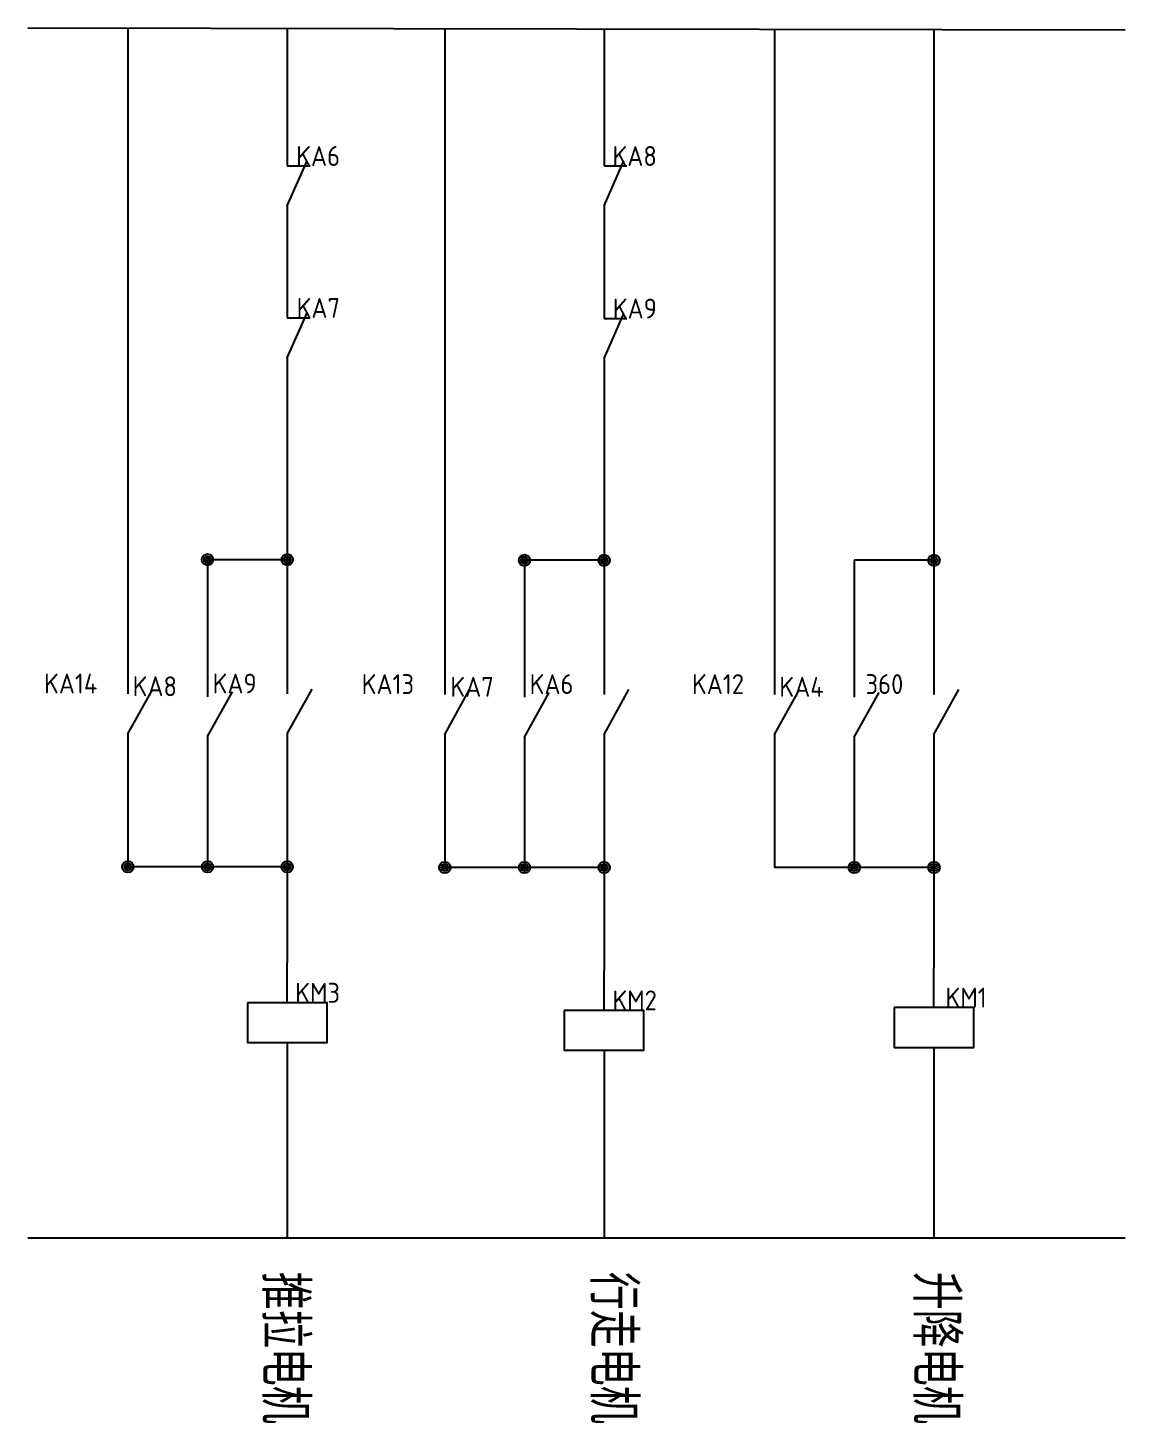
# Model space of a CAD drawing. Header units: millimetres. Extents: x -405 to 4399, y -1432 to 2273.
# Drawn here: x 3585.3 to 3791.9, y 1142.9 to 1405.7 of the extents above; entities that cross this region are included whole.
import ezdxf
from ezdxf.enums import TextEntityAlignment as Align

# ---------------------------------------------------------------- set-up
doc = ezdxf.new("R2010")
doc.units = ezdxf.units.MM
doc.layers.get('0').update_dxf_attribs({"lineweight": 25})
for name, color, linetype in [('SYMS', 7, 'Continuous'), ('TAGS', 51, 'Continuous'), ('YEL_14_THHN', 2, 'Continuous')]:
    doc.layers.add(name, color=color, linetype=linetype)
doc.layers.add('剖面线、重合断面轮廓线、表示平面的对角线、范围线及分界线、断裂处边界线', color=4, linetype='Continuous', lineweight=25)
doc.styles.add('WD_IEC', font='ISOCP2.shx', dxfattribs={"width": 0.9, "height": 4, "bigfont": 'gbcbig.shx'})
doc.styles.add('字母', font='complex.shx', dxfattribs={"width": 0.7})

# ---------------------------------------------------------------- blocks, each defined once
blk = doc.blocks.new('WDDOT')
for radius in [0.72, 0.449, 0.223]:
    blk.add_circle((0, 0), radius)
blk = doc.blocks.new('HSS21')
for p, q in [((-7.5, 0), (-2.5, 0)), ((2.5, 0), (-3.12, -3.12)), ((2.5, 0), (7.5, 0))]:
    blk.add_line(p, q)
at = {"style": 'WD_IEC'}
for tag, p in [('INST', (-2.5, 13.62)), ('LOC', (-2.5, 10.12)), ('TAG2', (-2.56, 1.34)), ('DESC1', (-2.5, -10)), ('DESC2', (-2.5, -13.5)), ('DESC3', (-2.5, -17))]:
    blk.add_attdef(tag, text='', height=2.5, dxfattribs=at).set_placement(p, align=Align.RIGHT)
for tag, p, height, flags in [('TERM01', (-7.5, 1), 2, 8), ('X4TERM01', (-7.5, 0), 0.32, 1), ('X1TERM02', (7.5, 0), 0.32, 1), ('X2LINK', (0, -0.5), 0.32, 1), ('X8LINK', (0, -2), 0.32, 1), ('CONTACT', (6.5, -2.25), 1, 1), ('FAMILY', (6.5, -3.75), 1, 1), ('COMMON', (7.75, -3.5), 1, 1)]:
    blk.add_attdef(tag, p, '', height=height, dxfattribs=dict(at, flags=flags))
at = {"style": 'WD_IEC', "flags": 8}
for tag, height, p in [('TERM02', 2, (7.5, 1)), ('XREF', 2.5, (-2.5, -6.25))]:
    blk.add_attdef(tag, text='', height=height, dxfattribs=at).set_placement(p, align=Align.RIGHT)
at = {"lineweight": 15, "style": 'WD_IEC'}
blk.add_attdef('STATE', (2.5, -6.35), '', height=2.5, dxfattribs=at)
blk = doc.blocks.new('HSS22')
for p, q in [((2.5, 0), (-3.125, 2.5)), ((-2.5, 0), (-2.5, 2.8678)), ((-7.5, 0), (-2.5, 0)), ((2.5, 0), (7.5, 0))]:
    blk.add_line(p, q)
at = {"style": 'WD_IEC'}
for tag, p in [('INST', (-2.5, 13.625)), ('LOC', (-2.5, 10.125)), ('TAG2', (-2.5, 6.625)), ('DESC1', (-2.5, -10)), ('DESC2', (-2.5, -13.5)), ('DESC3', (-2.5, -17))]:
    blk.add_attdef(tag, text='', height=2.5, dxfattribs=at).set_placement(p, align=Align.RIGHT)
for tag, p, height, flags in [('TERM01', (-7.5, 1), 2, 8), ('X2LINK', (0, 2), 0.32, 1), ('X4TERM01', (-7.5, 0), 0.32, 1), ('X8LINK', (0, 0.1796), 0.32, 1), ('X1TERM02', (7.5, 0), 0.32, 1), ('CONTACT', (6.5, -2.25), 1, 1), ('FAMILY', (6.5, -3.75), 1, 1), ('COMMON', (7.75, -3.5), 1, 1)]:
    blk.add_attdef(tag, p, '', height=height, dxfattribs=dict(at, flags=flags))
at = {"style": 'WD_IEC', "flags": 8}
for tag, height, p in [('TERM02', 2, (7.5, 1)), ('XREF', 2.5, (-2.5, -6.25))]:
    blk.add_attdef(tag, text='', height=height, dxfattribs=at).set_placement(p, align=Align.RIGHT)
at = {"lineweight": 15, "style": 'WD_IEC'}
blk.add_attdef('STATE', (2.5, -6.35), '', height=2.5, dxfattribs=at)
blk = doc.blocks.new('HCR1')
for p, q in [((-2.5, 0), (-7.5, 0)), ((2.5, 0), (7.5, 0))]:
    blk.add_line(p, q)
blk.add_lwpolyline([(-2.5, -5), (2.5, -5), (2.5, 5), (-2.5, 5)], close=True)
at = {"style": 'WD_IEC'}
for tag, p in [('INST', (-2.5, 13.62)), ('LOC', (-2.5, 10.12)), ('TAG1', (-2.5, 6.62)), ('DESC1', (-2.5, -10)), ('DESC2', (-2.5, -13.5)), ('DESC3', (-2.5, -17))]:
    blk.add_attdef(tag, text='', height=2.5, dxfattribs=at).set_placement(p, align=Align.RIGHT)
for tag, p, height, flags in [('MFG', (4.92, 12.12), 1.5, 9), ('CAT', (4.92, 9.62), 1.5, 9), ('X2LINK', (0, 5), 0.32, 1), ('TERM01', (-7.5, 1), 2, 8), ('X4TERM01', (-7.5, 0), 0.32, 1), ('X1TERM02', (7.5, 0), 0.32, 1), ('ASSYCODE', (3.5, -1.5), 1, 1), ('FAMILY', (3.5, -3), 1, 1), ('CATDESC', (3.5, -4.5), 1, 1), ('X8LINK', (0, -5), 0.32, 1)]:
    blk.add_attdef(tag, p, '', height=height, dxfattribs=dict(at, flags=flags))
at = {"style": 'WD_IEC', "flags": 8}
blk.add_attdef('TERM02', text='', height=2, dxfattribs=at).set_placement((7.5, 1), align=Align.RIGHT)
at = {"lineweight": 15, "style": 'WD_IEC'}
for tag, p in [('NO', (26.25, 0)), ('NC', (26.25, -4))]:
    blk.add_attdef(tag, text='', height=2.5, dxfattribs=at).set_placement(p, align=Align.RIGHT)
for tag, p in [('XREFNO', (27.75, 0)), ('XREFNC', (27.75, -4))]:
    blk.add_attdef(tag, p, '', height=2.5, dxfattribs=at)

msp = doc.modelspace()

# ---------------------------------------------------------------- linework, layer by layer
at = {"layer": 'YEL_14_THHN'}
for p, q in [((3585.32, 1405.66), (3791.92, 1405.28)), ((3604.15, 1405.63), (3604.15, 1287.74)), ((3634.15, 1405.57), (3634.15, 1387.17)), ((3663.81, 1405.52), (3663.81, 1287.63)), ((3693.81, 1405.46), (3693.81, 1387.17)), ((3725.93, 1405.4), (3725.93, 1287.63)), ((3755.93, 1405.35), (3755.93, 1287.63)), ((3634.15, 1364.67), (3634.15, 1358.55)), ((3693.81, 1364.67), (3693.81, 1358.44)), ((3634.15, 1336.05), (3634.15, 1287.74)), ((3693.81, 1335.94), (3693.81, 1287.63)), ((3619.15, 1305.52), (3619.15, 1287.22)), ((3634.15, 1305.52), (3619.15, 1305.52)), ((3678.81, 1305.41), (3678.81, 1287.11)), ((3693.81, 1305.41), (3678.81, 1305.41)), ((3740.93, 1305.41), (3740.93, 1287.11)), ((3755.93, 1305.41), (3740.93, 1305.41)), ((3604.15, 1265.24), (3604.15, 1247.68)), ((3619.15, 1264.72), (3619.15, 1247.68)), ((3634.15, 1265.24), (3634.15, 1229.58)), ((3663.81, 1265.13), (3663.81, 1247.56)), ((3678.81, 1264.61), (3678.81, 1247.56)), ((3693.81, 1265.13), (3693.81, 1228.16)), ((3725.93, 1265.13), (3725.93, 1247.56)), ((3740.93, 1264.61), (3740.93, 1247.56)), ((3755.93, 1265.13), (3755.93, 1228.68)), ((3619.15, 1247.68), (3604.15, 1247.68)), ((3634.15, 1247.68), (3619.15, 1247.68)), ((3678.81, 1247.56), (3663.81, 1247.56)), ((3693.81, 1247.56), (3678.81, 1247.56)), ((3740.93, 1247.56), (3725.93, 1247.56)), ((3755.93, 1247.56), (3740.93, 1247.56)), ((3634.15, 1207.08), (3634.15, 1177.94)), ((3755.93, 1206.18), (3755.93, 1177.83)), ((3693.81, 1205.66), (3693.81, 1177.83)), ((3585.32, 1177.83), (3791.92, 1177.83))]:
    msp.add_line(p, q, dxfattribs=at)

# ---------------------------------------------------------------- block references
at = {"layer": 'SYMS'}
ref = msp.add_blockref('HSS22', (3634.15, 1375.92), dxfattribs=dict(at, xscale=1.5, yscale=1.5, zscale=1.5, rotation=270))
ref.add_attrib('TAG2', 'KA6', dxfattribs={"layer": 'TAGS', "height": 3.75, "style": 'WD_IEC'}).set_placement((3644.09, 1379.67), align=Align.RIGHT)
ref = msp.add_blockref('HSS22', (3693.81, 1375.92), dxfattribs=dict(at, xscale=1.5, yscale=1.5, zscale=1.5, rotation=270))
ref.add_attrib('TAG2', 'KA8', dxfattribs={"layer": 'TAGS', "height": 3.75, "style": 'WD_IEC'}).set_placement((3703.75, 1379.67), align=Align.RIGHT)
ref = msp.add_blockref('HSS22', (3634.15, 1347.3), dxfattribs=dict(at, xscale=1.5, yscale=1.5, zscale=1.5, rotation=270))
ref.add_attrib('TAG2', 'KA7', dxfattribs={"layer": 'TAGS', "height": 3.75, "style": 'WD_IEC'}).set_placement((3644.09, 1351.05), align=Align.RIGHT)
ref = msp.add_blockref('HSS22', (3693.81, 1347.19), dxfattribs=dict(at, xscale=1.5, yscale=1.5, zscale=1.5, rotation=270))
ref.add_attrib('TAG2', 'KA9', dxfattribs={"layer": 'TAGS', "height": 3.75, "style": 'WD_IEC'}).set_placement((3703.75, 1350.94), align=Align.RIGHT)
at = {"layer": 'SYMS', "xscale": 1.5, "yscale": 1.5, "zscale": 1.5, "rotation": 270}
for p in [(3619.15, 1305.52), (3634.15, 1305.52), (3678.81, 1305.41), (3693.81, 1305.41), (3755.93, 1305.41), (3604.15, 1247.68), (3619.15, 1247.68), (3634.15, 1247.68), (3663.81, 1247.56), (3678.81, 1247.56), (3693.81, 1247.56), (3740.93, 1247.56), (3755.93, 1247.56)]:
    msp.add_blockref('WDDOT', p, dxfattribs=at)
at = {"layer": 'SYMS'}
ref = msp.add_blockref('HSS21', (3604.15, 1276.49), dxfattribs=dict(at, xscale=-1.5, yscale=1.5, zscale=1.5, rotation=90))
ref.add_attrib('TAG2', 'KA14', dxfattribs={"layer": 'TAGS', "height": 3.75, "style": 'WD_IEC'}).set_placement((3598.39, 1280.33), align=Align.RIGHT)
ref = msp.add_blockref('HSS21', (3634.15, 1276.49), dxfattribs=dict(at, xscale=-1.5, yscale=1.5, zscale=1.5, rotation=90))
ref.add_attrib('TAG2', 'KA9', dxfattribs={"layer": 'TAGS', "height": 3.75, "style": 'WD_IEC'}).set_placement((3628.39, 1280.33), align=Align.RIGHT)
ref = msp.add_blockref('HSS21', (3663.81, 1276.38), dxfattribs=dict(at, xscale=-1.5, yscale=1.5, zscale=1.5, rotation=90))
ref.add_attrib('TAG2', 'KA13', dxfattribs={"layer": 'TAGS', "height": 3.75, "style": 'WD_IEC'}).set_placement((3658.04, 1280.22), align=Align.RIGHT)
ref = msp.add_blockref('HSS21', (3693.81, 1276.38), dxfattribs=dict(at, xscale=-1.5, yscale=1.5, zscale=1.5, rotation=90))
ref.add_attrib('TAG2', 'KA6', dxfattribs={"layer": 'TAGS', "height": 3.75, "style": 'WD_IEC'}).set_placement((3688.04, 1280.22), align=Align.RIGHT)
ref = msp.add_blockref('HSS21', (3725.93, 1276.38), dxfattribs=dict(at, xscale=-1.5, yscale=1.5, zscale=1.5, rotation=90))
ref.add_attrib('TAG2', 'KA12', dxfattribs={"layer": 'TAGS', "height": 3.75, "style": 'WD_IEC'}).set_placement((3720.16, 1280.22), align=Align.RIGHT)
ref = msp.add_blockref('HSS21', (3755.93, 1276.38), dxfattribs=dict(at, xscale=-1.5, yscale=1.5, zscale=1.5, rotation=90))
ref.add_attrib('TAG2', '360', dxfattribs={"layer": 'TAGS', "height": 3.75, "style": 'WD_IEC'}).set_placement((3750.16, 1280.22), align=Align.RIGHT)
ref = msp.add_blockref('HSS21', (3619.15, 1275.97), dxfattribs=dict(at, xscale=-1.5, yscale=1.5, zscale=1.5, rotation=90))
ref.add_attrib('TAG2', 'KA8', dxfattribs={"layer": 'TAGS', "height": 3.75, "style": 'WD_IEC'}).set_placement((3613.39, 1279.81), align=Align.RIGHT)
ref = msp.add_blockref('HSS21', (3678.81, 1275.86), dxfattribs=dict(at, xscale=-1.5, yscale=1.5, zscale=1.5, rotation=90))
ref.add_attrib('TAG2', 'KA7', dxfattribs={"layer": 'TAGS', "height": 3.75, "style": 'WD_IEC'}).set_placement((3673.04, 1279.7), align=Align.RIGHT)
ref = msp.add_blockref('HSS21', (3740.93, 1275.86), dxfattribs=dict(at, xscale=-1.5, yscale=1.5, zscale=1.5, rotation=90))
ref.add_attrib('TAG2', 'KA4', dxfattribs={"layer": 'TAGS', "height": 3.75, "style": 'WD_IEC'}).set_placement((3735.16, 1279.7), align=Align.RIGHT)
ref = msp.add_blockref('HCR1', (3634.15, 1218.33), dxfattribs=dict(at, xscale=1.5, yscale=1.5, zscale=1.5, rotation=270))
ref.add_attrib('TAG1', 'KM3', dxfattribs={"layer": 'TAGS', "height": 3.75, "style": 'WD_IEC'}).set_placement((3644.09, 1222.08), align=Align.RIGHT)
ref = msp.add_blockref('HCR1', (3693.81, 1216.91), dxfattribs=dict(at, xscale=1.5, yscale=1.5, zscale=1.5, rotation=270))
ref.add_attrib('TAG1', 'KM2', dxfattribs={"layer": 'TAGS', "height": 3.75, "style": 'WD_IEC'}).set_placement((3703.75, 1220.66), align=Align.RIGHT)
ref = msp.add_blockref('HCR1', (3755.93, 1217.43), dxfattribs=dict(at, xscale=1.5, yscale=1.5, zscale=1.5, rotation=270))
ref.add_attrib('TAG1', 'KM1', dxfattribs={"layer": 'TAGS', "height": 3.75, "style": 'WD_IEC'}).set_placement((3765.86, 1221.18), align=Align.RIGHT)

# ---------------------------------------------------------------- texts
at = {"layer": '剖面线、重合断面轮廓线、表示平面的对角线、范围线及分界线、断裂处边界线', "char_height": 7.5, "attachment_point": 1, "rotation": 270, "style": '字母'}
for s, insert in [('{\\fSimSun|b0|i0|c134|p2;推拉电机}', (3637.76, 1171.43)), ('{\\fSimSun|b0|i0|c134|p2;行走电机}', (3699.58, 1171.43)), ('{\\fSimSun|b0|i0|c134|p2;升降电机}', (3760.38, 1171.43))]:
    msp.add_mtext_dynamic_manual_height_columns(s, width=30.1043, gutter_width=17.5, heights=[0], dxfattribs=dict(at, insert=insert))

doc.saveas('drawing.dxf')
